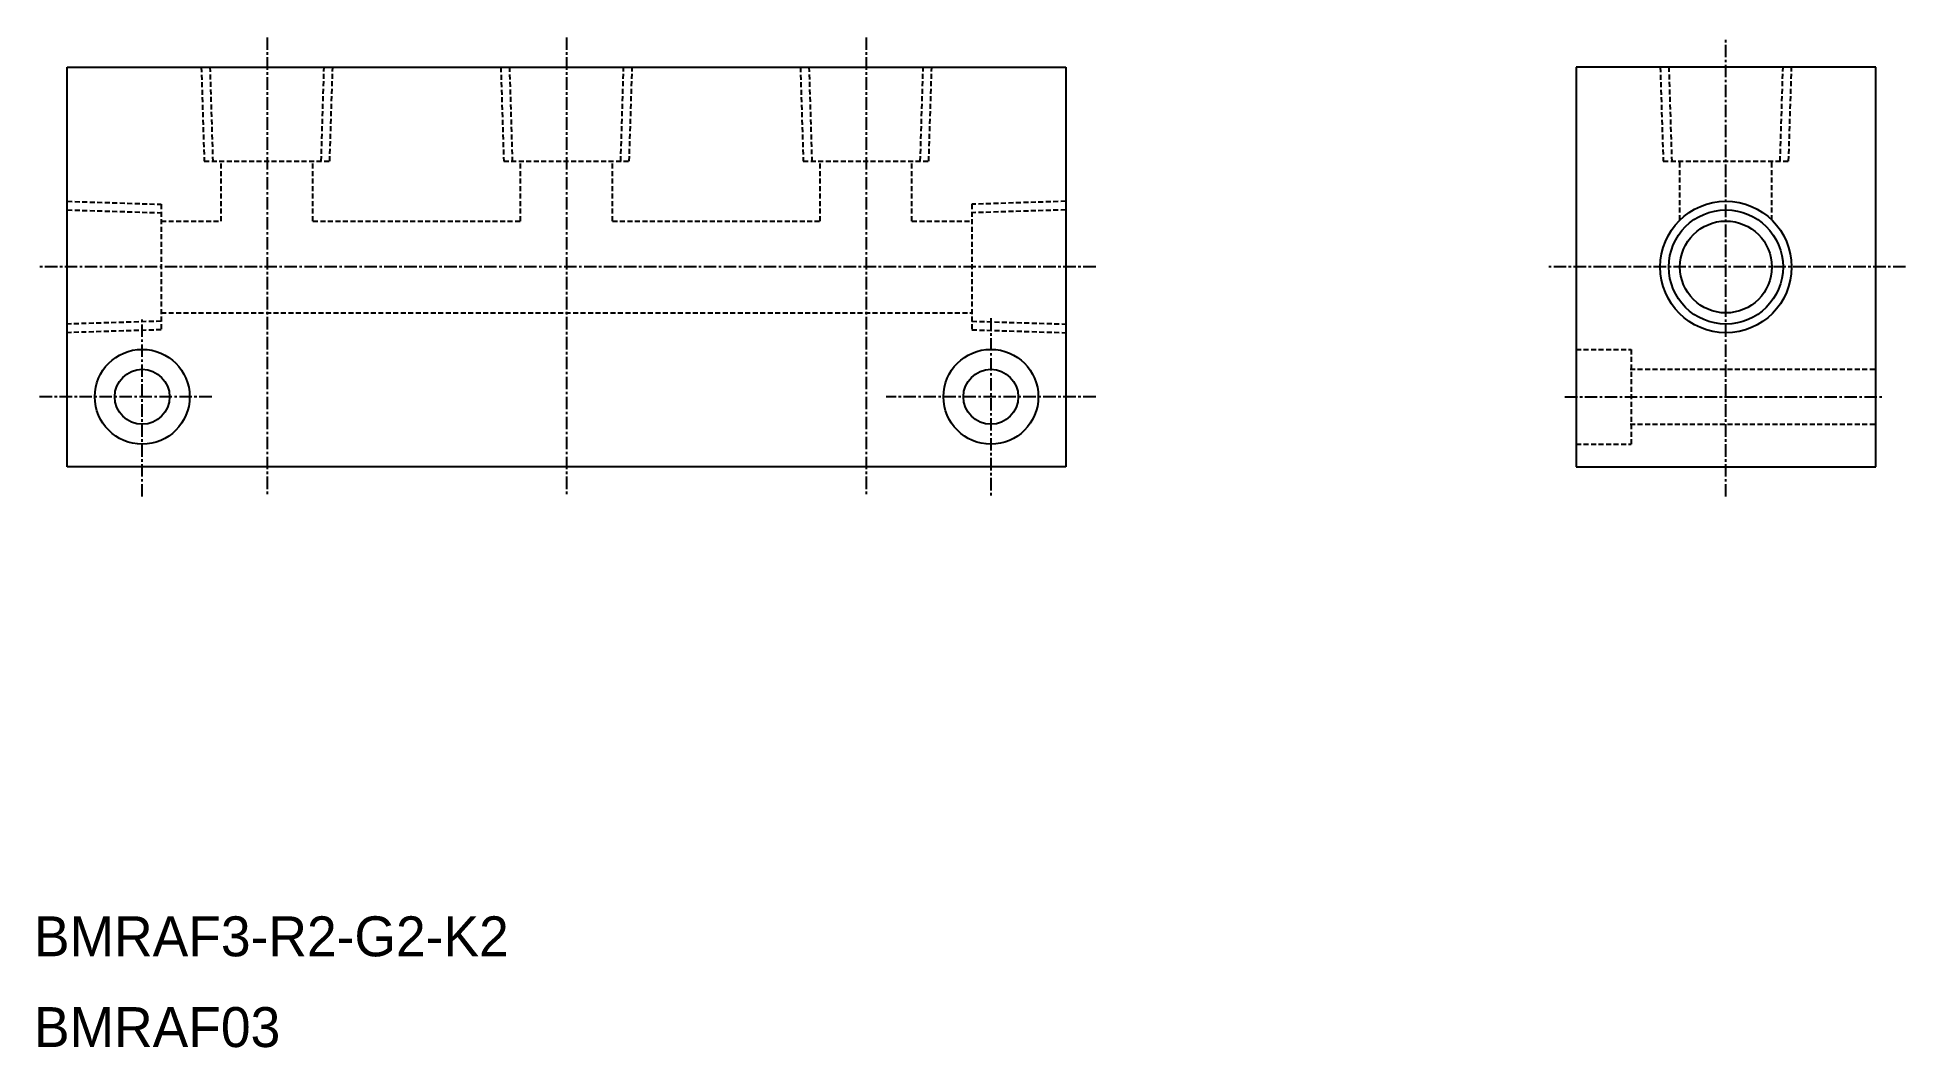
# Model space of a CAD drawing. Extents: x 317 to 504, y 215 to 316.
import ezdxf

# ---------------------------------------------------------------- set-up
doc = ezdxf.new("R2010")
doc.units = 0
doc.linetypes.add('CENTER', pattern=[2, 1.25, -0.25, 0.25, -0.25])
doc.linetypes.add('DASHED', pattern=[0.75, 0.5, -0.25])
doc.layers.get('0').update_dxf_attribs({"linetype": 'CONTINUOUS'})
doc.layers.add('CENTER', color=1, linetype='CENTER')

msp = doc.modelspace()

# ---------------------------------------------------------------- linework, layer by layer
at = {"color": 7, "linetype": 'CONTINUOUS'}
for p, q in [((319.81, 312.72), (419.81, 312.72)), ((319.81, 272.72), (319.81, 312.72)), ((419.81, 312.72), (419.81, 272.72)), ((500.93, 312.72), (470.93, 312.72)), ((470.93, 312.72), (470.93, 272.72)), ((500.93, 272.72), (500.93, 312.72)), ((419.81, 272.72), (319.81, 272.72)), ((470.93, 272.72), (500.93, 272.72))]:
    msp.add_line(p, q, dxfattribs=at)
at = {"color": 3, "linetype": 'DASHED'}
for p, q in [((333.23, 312.72), (333.52, 303.32)), ((334.09, 312.75), (334.38, 303.32)), ((345.24, 303.32), (345.53, 312.75)), ((346.09, 303.32), (346.39, 312.72)), ((363.23, 312.72), (363.52, 303.32)), ((364.09, 312.75), (364.38, 303.32)), ((375.24, 303.32), (375.53, 312.75)), ((376.09, 303.32), (376.39, 312.72)), ((393.23, 312.72), (393.52, 303.32)), ((394.09, 312.75), (394.38, 303.32)), ((405.24, 303.32), (405.53, 312.75)), ((406.09, 303.32), (406.39, 312.72)), ((479.35, 312.72), (479.65, 303.32)), ((480.21, 312.75), (480.5, 303.32)), ((491.36, 303.32), (491.65, 312.75)), ((492.21, 303.32), (492.51, 312.72)), ((333.52, 303.32), (346.09, 303.32)), ((335.21, 297.32), (335.21, 303.32)), ((344.41, 297.32), (344.41, 303.32)), ((363.52, 303.32), (376.09, 303.32)), ((365.21, 297.32), (365.21, 303.32)), ((374.41, 297.32), (374.41, 303.32)), ((393.52, 303.32), (406.09, 303.32)), ((395.21, 297.32), (395.21, 303.32)), ((404.41, 297.32), (404.41, 303.32)), ((479.65, 303.32), (492.21, 303.32)), ((481.33, 297.42), (481.33, 303.32)), ((490.53, 297.42), (490.53, 303.32)), ((319.81, 299.3), (329.21, 299)), ((319.81, 298.44), (329.21, 298.15)), ((329.21, 299), (329.21, 286.43)), ((419.81, 299.3), (410.41, 299)), ((410.41, 299), (410.41, 286.43)), ((419.81, 298.44), (410.41, 298.15)), ((329.21, 297.32), (335.21, 297.32)), ((344.41, 297.32), (365.21, 297.32)), ((374.41, 297.32), (395.21, 297.32)), ((404.41, 297.32), (410.41, 297.32)), ((329.21, 287.29), (319.81, 287)), ((329.21, 286.43), (319.81, 286.14)), ((329.21, 288.12), (410.41, 288.12)), ((410.41, 287.29), (419.81, 287)), ((410.41, 286.43), (419.81, 286.14)), ((470.93, 284.47), (476.43, 284.47)), ((476.43, 284.47), (476.43, 274.97)), ((476.33, 282.47), (500.93, 282.47)), ((476.33, 276.97), (500.93, 276.97)), ((470.93, 274.97), (476.43, 274.97))]:
    msp.add_line(p, q, dxfattribs=at)
at = {"color": 3, "linetype": 'CONTINUOUS'}
msp.add_circle((485.93, 292.72), 6.58, dxfattribs=at)
at = {"color": 7, "linetype": 'CONTINUOUS'}
for centre, radius in [((485.93, 292.72), 5.72), ((485.93, 292.72), 4.6), ((327.31, 279.72), 4.75), ((412.31, 279.72), 4.75), ((327.31, 279.72), 2.75), ((412.31, 279.72), 2.75)]:
    msp.add_circle(centre, radius, dxfattribs=at)
at = {"layer": 'CENTER', "color": 1, "linetype": 'CENTER'}
for p, q in [((339.81, 315.72), (339.81, 269.72)), ((369.81, 315.72), (369.81, 269.72)), ((399.81, 315.72), (399.81, 269.72)), ((485.93, 269.72), (485.93, 315.72)), ((422.81, 292.72), (316.81, 292.72)), ((503.93, 292.72), (467.93, 292.72)), ((327.31, 269.72), (327.31, 287.59)), ((412.31, 287.59), (412.31, 269.72)), ((334.28, 279.72), (316.81, 279.72)), ((422.81, 279.72), (401.81, 279.72)), ((469.8, 279.72), (501.69, 279.72))]:
    msp.add_line(p, q, dxfattribs=at)

# ---------------------------------------------------------------- texts
at = {"color": 7, "linetype": 'CONTINUOUS'}
for s, p in [('BMRAF3-R2-G2-K2', (316.47, 223.68)), ('BMRAF03', (316.47, 214.59))]:
    msp.add_text(s, height=4, dxfattribs=at).set_placement(p)

doc.saveas('drawing.dxf')
